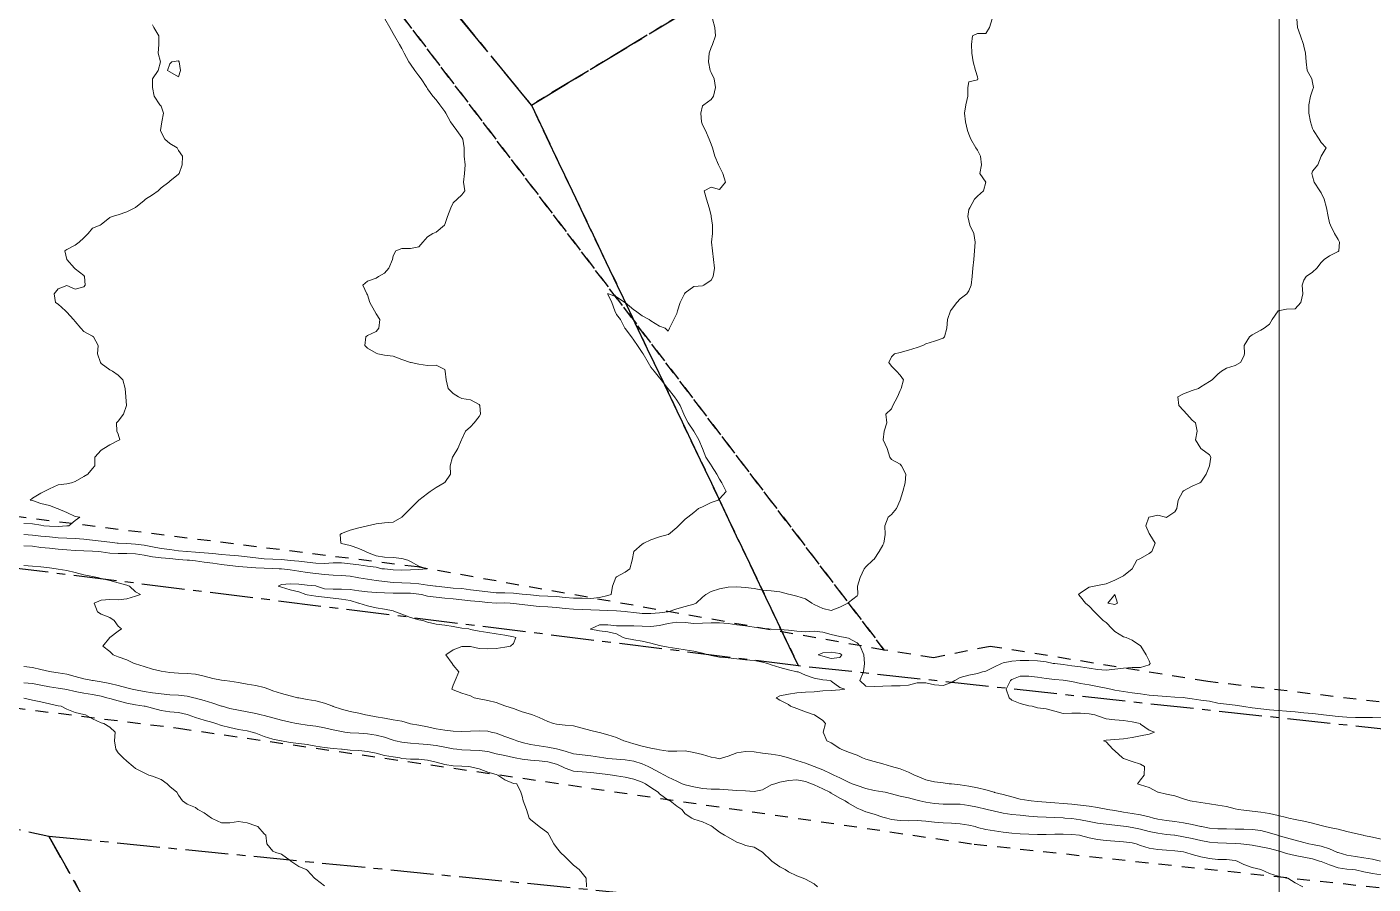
# Model space of a CAD drawing. Header units: centimetres. Extents: x 0 to 642158, y -847 to 649707.
# Drawn here: x 616593.9 to 616672.3, y 619833.9 to 619883.8 of the extents above; entities that cross this region are included whole.
import ezdxf

# ---------------------------------------------------------------- set-up
doc = ezdxf.new("R2010")
doc.units = ezdxf.units.CM
doc.header["$MEASUREMENT"] = 0
doc.linetypes.add('CENTERX2', pattern=[4, 2.5, -0.5, 0.5, -0.5])
doc.linetypes.add('JIS_02_0.7', pattern=[1.35, 0.75, -0.6])
for name, color, linetype, lineweight in [('MEV_grille', 254, 'Continuous', 9), ('WAL_parcellaire agricole', 7, 'JIS_02_0.7', 25), ('WAL_topographie 0.5', 253, 'Continuous', 20)]:
    doc.layers.add(name, color=color, linetype=linetype, lineweight=lineweight)
doc.layers.add('SPW_parcellaire cadastral', color=7, linetype='CENTERX2', lineweight=25, true_color=0xff0542)

# ---------------------------------------------------------------- blocks, each defined once
blk = doc.blocks.new('*U112')
at = {"layer": 'MEV_grille', "transparency": 33554687}
blk.add_lwpolyline([(0, 1825.476), (0, -1825.476)], dxfattribs=at)
blk = doc.blocks.new('*U113')
at = {"layer": 'MEV_grille', "color": 0, "linetype": 'ByBlock', "lineweight": -2, "transparency": 16777216}
blk.add_blockref('*U112', (1300, 0), dxfattribs=at)

msp = doc.modelspace()

# ---------------------------------------------------------------- linework, layer by layer
at = {"layer": 'SPW_parcellaire cadastral'}
for points in [[(616355.609, 620035.233), (616378.108, 620007.221), (616400.237, 619979.265), (616422.785, 619950.78), (616439.841, 619964.523), (616461.863, 619982.253), (616492.788, 620006.697), (616550.104, 619925.624), (616572.77, 619940.88), (616623.295, 619879.226), (616638.833, 619846.604), (616561.893, 619856.194), (616477.994, 619855.633), (616412.752, 619840.793), (616397.069, 619835.25), (616327.133, 619940.117), (616280.663, 620008.691), (616334.421, 620061.615), (616355.609, 620035.233)], [(616592.602, 619953.958), (616677.902, 620010.166), (616699.581, 619971.047), (616722.531, 619984.249), (616748.583, 619955.437), (616723.426, 619939.929), (616701.911, 619926.767), (616623.295, 619879.226), (616572.77, 619940.88), (616592.602, 619953.958)], [(616623.295, 619879.226), (616701.911, 619926.767), (616759.852, 619843.513), (616742.762, 619840.084), (616722.215, 619839.821), (616689.668, 619841.104), (616638.833, 619846.604), (616623.295, 619879.226)], [(616584.909, 619774.437), (616550.197, 619842.962), (616566.683, 619842.881), (616595.202, 619836.703)], [(616595.202, 619836.703), (616628.804, 619833.387), (616655.585, 619783.178)], [(616627.321, 619779.683), (616595.202, 619836.703)], [(616595.202, 619836.703), (616627.321, 619779.683)]]:
    msp.add_lwpolyline(points, dxfattribs=at)
at = {"layer": 'WAL_parcellaire agricole'}
for points in [[(616269.984, 619995.149), (616319.644, 620046.821), (616335.142, 620062.822), (616389.483, 619995.496), (616420.153, 619957.833), (616433.819, 619968.168), (616448.984, 619981.003), (616486.646, 620012.341), (616545.989, 619931.348), (616567.653, 619947.684), (616643.831, 619847.527), (616616.664, 619852.357), (616586.164, 619856.187), (616565.997, 619858.351), (616509.664, 619858.011), (616471.498, 619855.007), (616437.999, 619847.837), (616396.501, 619834.499), (616337.992, 619916.324), (616292.486, 619970.818), (616269.984, 619995.149)], [(616872.99, 619891.386), (616829.993, 619869.882), (616799.495, 619856.378), (616776.996, 619848.876), (616760.83, 619845.041), (616743.164, 619842.039), (616720.831, 619840.703), (616687.385, 619842.743), (616662.664, 619845.696), (616649.998, 619847.736), (616646.705, 619847.078), (616643.831, 619847.527), (616567.653, 619947.684), (616545.483, 619980.848), (616593.478, 620018.353), (616651.472, 620062.359)], [(616438.339, 619756.31), (616394.224, 619827.609), (616423.813, 619836.835), (616460.312, 619845.464), (616485.374, 619849.279), (616505.998, 619850.844), (616543.456, 619848.709), (616555.699, 619847.787), (616572.998, 619846.665), (616602.749, 619842.981), (616649.061, 619836.236), (616685.749, 619832.303), (616717.499, 619830.557), (616737.263, 619831.985), (616759.323, 619835.914), (616776.762, 619839.843), (616788.889, 619842.963), (616806.098, 619848.971), (616834.393, 619862.141), (616901.115, 619894.202)]]:
    msp.add_lwpolyline(points, dxfattribs=at)
at = {"layer": 'WAL_topographie 0.5'}
for points in [[(616633.833, 619884.25), (616633.975, 619883.75), (616634, 619883.25), (616633.833, 619882.75), (616633.75, 619882.583), (616633.646, 619882.25), (616633.603, 619881.75), (616633.7, 619881.25), (616633.75, 619881.135), (616633.922, 619880.75), (616634, 619880.25), (616633.893, 619879.75), (616633.75, 619879.55), (616633.321, 619879.25), (616633.25, 619879.188), (616633.16, 619878.75), (616633.193, 619878.25), (616633.25, 619878.083), (616633.429, 619877.75), (616633.644, 619877.25), (616633.75, 619876.959), (616633.826, 619876.75), (616633.968, 619876.25), (616634.181, 619875.75), (616634.25, 619875.639), (616634.439, 619875.25), (616634.6, 619874.75), (616634.25, 619874.313), (616633.75, 619874.45), (616633.35, 619874.25), (616633.481, 619873.75), (616633.637, 619873.25), (616633.75, 619872.813), (616633.764, 619872.75), (616633.836, 619872.25), (616633.833, 619871.75), (616633.781, 619871.25), (616633.841, 619870.75), (616633.888, 619870.25), (616633.944, 619869.75), (616633.88, 619869.25), (616633.75, 619869.044), (616633.333, 619868.75), (616633.25, 619868.706), (616632.75, 619868.671), (616632.25, 619868.312), (616632.212, 619868.25), (616631.945, 619867.75), (616631.798, 619867.25), (616631.75, 619867.107), (616631.583, 619866.75), (616631.327, 619866.25), (616631.25, 619866.083), (616631.083, 619866.25), (616630.75, 619866.368), (616630.25, 619866.673), (616630.139, 619866.75), (616629.75, 619866.969), (616629.359, 619867.25), (616629.25, 619867.318), (616628.75, 619867.736), (616628.731, 619867.75), (616628.25, 619868.071), (616627.783, 619868.25), (616627.75, 619868.273), (616627.743, 619868.25), (616627.75, 619868.225), (616627.966, 619867.75), (616628.145, 619867.25), (616628.25, 619867.047), (616628.483, 619866.75), (616628.734, 619866.25), (616628.75, 619866.223), (616629.115, 619865.75), (616629.25, 619865.544), (616629.473, 619865.25), (616629.75, 619864.839), (616629.808, 619864.75), (616630.089, 619864.25), (616630.25, 619863.991), (616630.438, 619863.75), (616630.75, 619863.352), (616630.849, 619863.25), (616631.233, 619862.75), (616631.25, 619862.727), (616631.615, 619862.25), (616631.75, 619862.056), (616631.946, 619861.75), (616632.166, 619861.25), (616632.25, 619861.074), (616632.41, 619860.75), (616632.75, 619860.25), (616632.75, 619860.25), (616633.04, 619859.75), (616633.25, 619859.25), (616633.25, 619859.25), (616633.447, 619858.75), (616633.75, 619858.277), (616633.769, 619858.25), (616634.081, 619857.75), (616634.25, 619857.471), (616634.377, 619857.25), (616634.632, 619856.75), (616634.25, 619856.317), (616634.163, 619856.25), (616633.75, 619856.11), (616633.25, 619855.863), (616633.026, 619855.75), (616632.75, 619855.527), (616632.408, 619855.25), (616632.25, 619855.13), (616631.846, 619854.75), (616631.75, 619854.648), (616631.264, 619854.25), (616631.25, 619854.242), (616630.75, 619854.111), (616630.25, 619853.941), (616629.846, 619853.75), (616629.75, 619853.686), (616629.25, 619853.25), (616629.25, 619853.25), (616629.161, 619852.75), (616629.018, 619852.25), (616628.75, 619852.062), (616628.25, 619851.779), (616628.217, 619851.75), (616628.019, 619851.25), (616627.932, 619850.75), (616627.75, 619850.702), (616627.25, 619850.58), (616626.75, 619850.53), (616626.25, 619850.535), (616625.75, 619850.545), (616625.25, 619850.586), (616624.75, 619850.639), (616624.25, 619850.658), (616623.75, 619850.687), (616623.25, 619850.734), (616623.017, 619850.75), (616622.75, 619850.782), (616622.25, 619850.84), (616621.75, 619850.844), (616621.25, 619850.844), (616620.75, 619850.911), (616620.25, 619850.97), (616619.75, 619851.037), (616619.25, 619851.1), (616618.75, 619851.128), (616618.25, 619851.184), (616617.75, 619851.247), (616617.718, 619851.25), (616617.25, 619851.297), (616616.75, 619851.37), (616616.25, 619851.414), (616615.75, 619851.43), (616615.25, 619851.464), (616614.75, 619851.519), (616614.25, 619851.576), (616613.75, 619851.64), (616613.25, 619851.734), (616613.159, 619851.75), (616612.75, 619851.818), (616612.25, 619851.857), (616611.75, 619851.881), (616611.25, 619851.915), (616610.75, 619851.971), (616610.25, 619852.042), (616609.75, 619852.113), (616609.25, 619852.182), (616608.75, 619852.243), (616608.618, 619852.25), (616608.25, 619852.266), (616607.75, 619852.287), (616607.25, 619852.316), (616606.75, 619852.342), (616606.25, 619852.386), (616605.75, 619852.445), (616605.25, 619852.508), (616604.75, 619852.575), (616604.25, 619852.644), (616603.75, 619852.707), (616603.386, 619852.75), (616603.25, 619852.761), (616602.75, 619852.802), (616602.25, 619852.841), (616601.75, 619852.884), (616601.25, 619852.946), (616600.75, 619853.035), (616600.25, 619853.113), (616599.75, 619853.139), (616599.25, 619853.137), (616598.75, 619853.162), (616598.25, 619853.235), (616598.125, 619853.25), (616597.75, 619853.272), (616597.25, 619853.29), (616596.75, 619853.321), (616596.25, 619853.347), (616595.75, 619853.388), (616595.25, 619853.445), (616594.75, 619853.499), (616594.25, 619853.56), (616593.75, 619853.595)], [(616614.756, 619884.25), (616615.048, 619883.75), (616615.25, 619883.386), (616615.335, 619883.25), (616615.627, 619882.75), (616615.75, 619882.53), (616615.888, 619882.25), (616616.156, 619881.75), (616616.25, 619881.614), (616616.518, 619881.25), (616616.75, 619880.928), (616616.871, 619880.75), (616617.199, 619880.25), (616617.25, 619880.169), (616617.552, 619879.75), (616617.75, 619879.54), (616617.956, 619879.25), (616618.25, 619878.856), (616618.308, 619878.75), (616618.593, 619878.25), (616618.75, 619878.043), (616618.962, 619877.75), (616619.25, 619877.35), (616619.3, 619877.25), (616619.378, 619876.75), (616619.385, 619876.25), (616619.447, 619875.75), (616619.393, 619875.25), (616619.344, 619874.75), (616619.429, 619874.25), (616619.25, 619874.012), (616618.975, 619873.75), (616618.75, 619873.536), (616618.607, 619873.25), (616618.403, 619872.75), (616618.25, 619872.281), (616618.234, 619872.25), (616617.75, 619871.833), (616617.55, 619871.75), (616617.25, 619871.562), (616616.982, 619871.25), (616616.75, 619870.99), (616616.25, 619870.878), (616615.75, 619870.885), (616615.4, 619870.75), (616615.25, 619870.45), (616615.212, 619870.25), (616615, 619869.75), (616614.75, 619869.443), (616614.396, 619869.25), (616614.25, 619869.162), (616613.75, 619868.981), (616613.477, 619868.75), (616613.721, 619868.25), (616613.75, 619868.197), (616613.894, 619867.75), (616614.159, 619867.25), (616614.25, 619867.083), (616614.472, 619866.75), (616614.411, 619866.25), (616614.25, 619866.054), (616613.75, 619865.816), (616613.65, 619865.75), (616613.596, 619865.25), (616613.75, 619865.083), (616614.25, 619864.796), (616614.35, 619864.75), (616614.75, 619864.687), (616615.25, 619864.625), (616615.75, 619864.421), (616616.25, 619864.26), (616616.292, 619864.25), (616616.75, 619864.157), (616617.25, 619864.077), (616617.75, 619864.103), (616618.25, 619863.841), (616618.276, 619863.75), (616618.326, 619863.25), (616618.458, 619862.75), (616618.75, 619862.441), (616619.059, 619862.25), (616619.25, 619862.157), (616619.75, 619862.079), (616620.25, 619861.819), (616620.294, 619861.75), (616620.328, 619861.25), (616620.25, 619861.115), (616619.971, 619860.75), (616619.75, 619860.516), (616619.457, 619860.25), (616619.25, 619859.788), (616619.233, 619859.75), (616619.019, 619859.25), (616618.75, 619858.813), (616618.702, 619858.75), (616618.558, 619858.25), (616618.59, 619857.75), (616618.25, 619857.278), (616618.219, 619857.25), (616617.75, 619856.982), (616617.408, 619856.75), (616617.25, 619856.625), (616616.75, 619856.25), (616616.75, 619856.25), (616616.25, 619855.75), (616616.25, 619855.75), (616615.75, 619855.25), (616615.75, 619855.25), (616615.25, 619854.964), (616614.75, 619854.917), (616614.25, 619854.863), (616613.75, 619854.75), (616613.75, 619854.75), (616613.25, 619854.643), (616612.75, 619854.491), (616612.25, 619854.301), (616612.157, 619854.25), (616612.207, 619853.75), (616612.25, 619853.732), (616612.75, 619853.604), (616613.25, 619853.432), (616613.635, 619853.25), (616613.75, 619853.2), (616614.25, 619853.01), (616614.75, 619852.919), (616615.25, 619852.911), (616615.75, 619852.848), (616616.107, 619852.75), (616616.25, 619852.668), (616616.75, 619852.411), (616617.2, 619852.25), (616616.75, 619852.22), (616616.25, 619852.19), (616615.75, 619852.17), (616615.25, 619852.198), (616614.75, 619852.242), (616614.583, 619852.25), (616614.25, 619852.346), (616613.75, 619852.4), (616613.25, 619852.476), (616612.75, 619852.531), (616612.25, 619852.59), (616611.75, 619852.601), (616611.25, 619852.556), (616610.75, 619852.573), (616610.25, 619852.646), (616609.75, 619852.705), (616609.25, 619852.739), (616609.09, 619852.75), (616608.75, 619852.794), (616608.25, 619852.81), (616607.75, 619852.825), (616607.25, 619852.885), (616606.75, 619852.949), (616606.25, 619853), (616605.75, 619853.041), (616605.25, 619853.091), (616604.75, 619853.146), (616604.25, 619853.183), (616603.75, 619853.212), (616603.25, 619853.249), (616603.236, 619853.25), (616602.75, 619853.304), (616602.25, 619853.366), (616601.75, 619853.44), (616601.25, 619853.526), (616600.75, 619853.617), (616600.25, 619853.688), (616599.75, 619853.719), (616599.25, 619853.743), (616599.182, 619853.75), (616598.75, 619853.8), (616598.25, 619853.858), (616597.75, 619853.909), (616597.25, 619853.967), (616596.75, 619854.02), (616596.25, 619854.038), (616595.75, 619854.059), (616595.25, 619854.108), (616594.75, 619854.156), (616594.25, 619854.203), (616593.75, 619854.246)], [(616650.107, 619884.25), (616649.946, 619883.75), (616649.75, 619883.404), (616649.25, 619883.389), (616648.972, 619883.25), (616648.9, 619882.75), (616648.932, 619882.25), (616649, 619881.75), (616649.143, 619881.25), (616649.25, 619880.875), (616649.275, 619880.75), (616649.25, 619880.704), (616648.75, 619880.583), (616648.694, 619880.25), (616648.7, 619879.75), (616648.575, 619879.25), (616648.5, 619878.75), (616648.568, 619878.25), (616648.667, 619877.75), (616648.75, 619877.536), (616648.871, 619877.25), (616649.169, 619876.75), (616649.25, 619876.603), (616649.438, 619876.25), (616649.485, 619875.75), (616649.4, 619875.25), (616649.75, 619874.75), (616649.75, 619874.75), (616649.75, 619874.75), (616649.607, 619874.25), (616649.25, 619873.938), (616649.083, 619873.75), (616648.812, 619873.25), (616648.75, 619873.15), (616648.696, 619872.75), (616648.75, 619872.5), (616648.819, 619872.25), (616649.036, 619871.75), (616649.121, 619871.25), (616649.088, 619870.75), (616649.043, 619870.25), (616648.991, 619869.75), (616648.942, 619869.25), (616648.89, 619868.75), (616648.75, 619868.432), (616648.645, 619868.25), (616648.25, 619867.962), (616648.06, 619867.75), (616647.75, 619867.341), (616647.679, 619867.25), (616647.515, 619866.75), (616647.466, 619866.25), (616647.341, 619865.75), (616647.25, 619865.673), (616646.75, 619865.5), (616646.25, 619865.343), (616646.083, 619865.25), (616645.75, 619865.131), (616645.25, 619864.971), (616644.75, 619864.836), (616644.427, 619864.75), (616644.25, 619864.583), (616644.088, 619864.25), (616644.25, 619864.05), (616644.55, 619863.75), (616644.75, 619863.51), (616644.953, 619863.25), (616644.806, 619862.75), (616644.75, 619862.632), (616644.595, 619862.25), (616644.336, 619861.75), (616644.25, 619861.558), (616643.917, 619861.25), (616643.977, 619860.75), (616643.817, 619860.25), (616643.773, 619859.75), (616643.991, 619859.25), (616644.161, 619858.75), (616644.25, 619858.618), (616644.75, 619858.333), (616644.841, 619858.25), (616645.09, 619857.75), (616645.048, 619857.25), (616644.908, 619856.75), (616644.75, 619856.25), (616644.75, 619856.25), (616644.547, 619855.75), (616644.25, 619855.417), (616644.054, 619855.25), (616643.856, 619854.75), (616643.882, 619854.25), (616643.81, 619853.75), (616643.75, 619853.625), (616643.542, 619853.25), (616643.25, 619852.813), (616643.167, 619852.75), (616642.75, 619852.375), (616642.654, 619852.25), (616642.422, 619851.75), (616642.267, 619851.25), (616642.286, 619850.75), (616642.25, 619850.673), (616641.75, 619850.283), (616641.719, 619850.25), (616641.25, 619850.026), (616640.75, 619849.821), (616640.25, 619849.949), (616639.75, 619850.184), (616639.624, 619850.25), (616639.25, 619850.508), (616638.75, 619850.664), (616638.347, 619850.75), (616638.25, 619850.779), (616637.75, 619850.915), (616637.25, 619850.97), (616636.75, 619851.016), (616636.25, 619851.101), (616635.75, 619851.161), (616635.25, 619851.194), (616634.75, 619851.184), (616634.25, 619851.092), (616633.75, 619850.922), (616633.437, 619850.75), (616633.25, 619850.601), (616632.883, 619850.25), (616632.75, 619850.191), (616632.25, 619850.061), (616631.75, 619849.919), (616631.25, 619849.756), (616631.224, 619849.75), (616630.75, 619849.688), (616630.25, 619849.649), (616629.75, 619849.653), (616629.25, 619849.707), (616628.893, 619849.75), (616628.75, 619849.771), (616628.25, 619849.799), (616627.75, 619849.829), (616627.25, 619849.839), (616626.75, 619849.858), (616626.25, 619849.892), (616625.75, 619849.902), (616625.25, 619849.935), (616624.75, 619850), (616624.25, 619850.039), (616623.75, 619850.06), (616623.25, 619850.109), (616622.75, 619850.166), (616622.25, 619850.236), (616622.066, 619850.25), (616621.75, 619850.266), (616621.25, 619850.257), (616620.75, 619850.295), (616620.25, 619850.343), (616619.75, 619850.383), (616619.25, 619850.455), (616618.75, 619850.502), (616618.25, 619850.544), (616617.75, 619850.604), (616617.25, 619850.666), (616616.9, 619850.75), (616616.75, 619850.77), (616616.25, 619850.825), (616615.75, 619850.842), (616615.25, 619850.841), (616614.75, 619850.847), (616614.25, 619850.878), (616613.75, 619850.915), (616613.25, 619850.975), (616612.75, 619851.043), (616612.25, 619851.072), (616611.75, 619851.062), (616611.25, 619851.083), (616610.794, 619851.25), (616610.75, 619851.253), (616610.25, 619851.298), (616609.75, 619851.356), (616609.25, 619851.385), (616608.75, 619851.329), (616608.565, 619851.25), (616608.75, 619851.179), (616609.25, 619851.037), (616609.75, 619850.921), (616610.172, 619850.75), (616610.25, 619850.737), (616610.75, 619850.665), (616611.25, 619850.61), (616611.75, 619850.548), (616612.25, 619850.49), (616612.75, 619850.402), (616613.222, 619850.25), (616613.25, 619850.243), (616613.75, 619850.102), (616614.25, 619849.98), (616614.75, 619849.899), (616615.25, 619849.801), (616615.375, 619849.75), (616615.75, 619849.605), (616616.25, 619849.412), (616616.75, 619849.292), (616616.97, 619849.25), (616617.25, 619849.152), (616617.75, 619849.023), (616618.25, 619848.964), (616618.75, 619848.888), (616619.25, 619848.798), (616619.657, 619848.75), (616619.75, 619848.718), (616620.25, 619848.631), (616620.75, 619848.543), (616621.25, 619848.464), (616621.75, 619848.387), (616622.25, 619848.284), (616622.383, 619848.25), (616622.25, 619847.902), (616622.083, 619847.75), (616621.75, 619847.689), (616621.25, 619847.614), (616620.75, 619847.587), (616620.25, 619847.622), (616619.75, 619847.728), (616619.25, 619847.733), (616618.75, 619847.545), (616618.316, 619847.25), (616618.681, 619846.75), (616618.75, 619846.644), (616619.075, 619846.25), (616618.861, 619845.75), (616618.75, 619845.477), (616618.672, 619845.25), (616618.75, 619845.213), (616619.25, 619845.019), (616619.75, 619844.862), (616619.96, 619844.75), (616620.25, 619844.691), (616620.75, 619844.586), (616621.25, 619844.464), (616621.75, 619844.282), (616621.815, 619844.25), (616622.25, 619844.115), (616622.75, 619843.939), (616623.25, 619843.795), (616623.36, 619843.75), (616623.75, 619843.595), (616624.25, 619843.365), (616624.583, 619843.25), (616624.75, 619843.203), (616625.25, 619843.156), (616625.75, 619843.119), (616626.25, 619842.972), (616626.75, 619842.845), (616627.156, 619842.75), (616627.25, 619842.733), (616627.75, 619842.593), (616628.25, 619842.444), (616628.665, 619842.25), (616628.75, 619842.225), (616629.25, 619842.066), (616629.75, 619841.93), (616630.25, 619841.821), (616630.579, 619841.75), (616630.75, 619841.72), (616631.25, 619841.632), (616631.75, 619841.643), (616632.25, 619841.668), (616632.75, 619841.572), (616633.25, 619841.453), (616633.75, 619841.296), (616634, 619841.25), (616634.25, 619841.204), (616634.409, 619841.25), (616634.75, 619841.351), (616635.25, 619841.541), (616635.75, 619841.624), (616636.25, 619841.602), (616636.75, 619841.532), (616637.25, 619841.466), (616637.75, 619841.382), (616638.25, 619841.253), (616638.259, 619841.25), (616638.75, 619841.106), (616639.25, 619840.95), (616639.75, 619840.75), (616639.75, 619840.75), (616640.25, 619840.547), (616640.75, 619840.32), (616640.893, 619840.25), (616641.25, 619840.081), (616641.75, 619839.832), (616641.96, 619839.75), (616642.25, 619839.64), (616642.75, 619839.475), (616643.25, 619839.351), (616643.75, 619839.276), (616643.875, 619839.25), (616644.25, 619839.165), (616644.75, 619839.032), (616645.25, 619838.918), (616645.75, 619838.786), (616645.892, 619838.75), (616646.25, 619838.672), (616646.75, 619838.6), (616647.25, 619838.559), (616647.75, 619838.553), (616648.25, 619838.551), (616648.75, 619838.486), (616649.25, 619838.377), (616649.75, 619838.265), (616649.814, 619838.25), (616650.25, 619838.143), (616650.75, 619838.035), (616651.25, 619837.964), (616651.75, 619837.91), (616652.25, 619837.854), (616652.75, 619837.82), (616653.25, 619837.811), (616653.75, 619837.789), (616654.25, 619837.756), (616654.344, 619837.75), (616654.75, 619837.723), (616655.25, 619837.646), (616655.75, 619837.547), (616656.25, 619837.459), (616656.75, 619837.391), (616657.25, 619837.338), (616657.75, 619837.278), (616657.938, 619837.25), (616658.25, 619837.202), (616658.75, 619837.102), (616659.25, 619836.975), (616659.75, 619836.865), (616660.25, 619836.797), (616660.73, 619836.75), (616660.75, 619836.748), (616661.25, 619836.667), (616661.75, 619836.554), (616662.25, 619836.441), (616662.75, 619836.352), (616663.25, 619836.303), (616663.75, 619836.292), (616664.25, 619836.278), (616664.583, 619836.25), (616664.75, 619836.235), (616665.25, 619836.165), (616665.75, 619836.084), (616666.25, 619835.979), (616666.75, 619835.84), (616667.059, 619835.75), (616667.25, 619835.691), (616667.75, 619835.572), (616668.25, 619835.475), (616668.75, 619835.371), (616669.154, 619835.25), (616669.25, 619835.218), (616669.75, 619835.023), (616670.25, 619834.859), (616670.75, 619834.785), (616671.102, 619834.75), (616671.25, 619834.733), (616671.75, 619834.629), (616672.25, 619834.527), (616672.75, 619834.448)], [(616667.837, 619884.25), (616667.883, 619883.75), (616668.052, 619883.25), (616668.224, 619882.75), (616668.25, 619882.659), (616668.352, 619882.25), (616668.378, 619881.75), (616668.439, 619881.25), (616668.715, 619880.75), (616668.75, 619880.55), (616668.813, 619880.25), (616668.75, 619880.1), (616668.633, 619879.75), (616668.536, 619879.25), (616668.547, 619878.75), (616668.641, 619878.25), (616668.75, 619877.861), (616668.803, 619877.75), (616669.139, 619877.25), (616669.25, 619877.05), (616669.55, 619876.75), (616669.25, 619876.25), (616669.25, 619876.25), (616669.058, 619875.75), (616668.75, 619875.386), (616668.712, 619875.25), (616668.75, 619875.1), (616668.859, 619874.75), (616669.183, 619874.25), (616669.25, 619874.125), (616669.438, 619873.75), (616669.57, 619873.25), (616669.661, 619872.75), (616669.75, 619872.386), (616669.798, 619872.25), (616670.033, 619871.75), (616670.25, 619871.417), (616670.322, 619871.25), (616670.294, 619870.75), (616670.25, 619870.702), (616669.75, 619870.455), (616669.429, 619870.25), (616669.25, 619870.071), (616669, 619869.75), (616668.75, 619869.513), (616668.393, 619869.25), (616668.25, 619869.05), (616668.156, 619868.75), (616668.191, 619868.25), (616668.071, 619867.75), (616667.75, 619867.375), (616667.25, 619867.35), (616666.75, 619867.25), (616666.75, 619867.25), (616666.4, 619866.75), (616666.25, 619866.485), (616665.942, 619866.25), (616665.75, 619866.136), (616665.25, 619865.859), (616665.083, 619865.75), (616664.783, 619865.25), (616664.806, 619864.75), (616664.75, 619864.625), (616664.562, 619864.25), (616664.25, 619864.071), (616663.75, 619863.917), (616663.45, 619863.75), (616663.25, 619863.583), (616662.917, 619863.25), (616662.75, 619863.15), (616662.25, 619862.838), (616662.115, 619862.75), (616661.75, 619862.622), (616661.25, 619862.437), (616660.912, 619862.25), (616660.97, 619861.75), (616661.25, 619861.452), (616661.448, 619861.25), (616661.75, 619860.896), (616661.938, 619860.75), (616662.043, 619860.25), (616661.954, 619859.75), (616662.25, 619859.25), (616662.25, 619859.25), (616662.75, 619858.883), (616662.845, 619858.75), (616662.75, 619858.25), (616662.75, 619858.25), (616662.571, 619857.75), (616662.25, 619857.3), (616662.197, 619857.25), (616661.75, 619857.057), (616661.25, 619856.782), (616661.217, 619856.75), (616660.944, 619856.25), (616660.853, 619855.75), (616660.75, 619855.559), (616660.286, 619855.25), (616660.25, 619855.236), (616660.205, 619855.25), (616659.75, 619855.378), (616659.25, 619855.264), (616659.236, 619855.25), (616659.061, 619854.75), (616659.25, 619854.303), (616659.282, 619854.25), (616659.602, 619853.75), (616659.408, 619853.25), (616659.25, 619853.15), (616658.75, 619852.85), (616658.536, 619852.75), (616658.25, 619852.25), (616658.25, 619852.25), (616657.75, 619851.844), (616657.562, 619851.75), (616657.25, 619851.583), (616656.75, 619851.375), (616656.25, 619851.287), (616656.05, 619851.25), (616655.75, 619851.178), (616655.25, 619850.861), (616655.139, 619850.75), (616655.25, 619850.625), (616655.55, 619850.25), (616655.75, 619850.076), (616656.076, 619849.75), (616656.25, 619849.568), (616656.568, 619849.25), (616656.75, 619849.129), (616657.097, 619848.75), (616657.25, 619848.613), (616657.75, 619848.294), (616657.904, 619848.25), (616658.25, 619848.095), (616658.75, 619847.772), (616658.767, 619847.75), (616659.077, 619847.25), (616659.25, 619846.893), (616659.312, 619846.75), (616659.25, 619846.663), (616658.75, 619846.517), (616658.25, 619846.505), (616657.75, 619846.461), (616657.25, 619846.408), (616656.75, 619846.356), (616656.25, 619846.391), (616655.75, 619846.471), (616655.25, 619846.54), (616654.75, 619846.612), (616654.25, 619846.678), (616653.75, 619846.737), (616653.656, 619846.75), (616653.25, 619846.841), (616652.75, 619846.905), (616652.25, 619846.916), (616651.75, 619846.914), (616651.25, 619846.884), (616650.75, 619846.782), (616650.663, 619846.75), (616650.25, 619846.553), (616649.75, 619846.304), (616649.546, 619846.25), (616649.25, 619846.154), (616648.75, 619846.062), (616648.25, 619845.924), (616647.933, 619845.75), (616647.75, 619845.635), (616647.25, 619845.458), (616646.75, 619845.504), (616646.25, 619845.613), (616645.75, 619845.617), (616645.25, 619845.484), (616644.75, 619845.436), (616644.25, 619845.449), (616643.75, 619845.417), (616643.25, 619845.402), (616642.75, 619845.426), (616642.407, 619845.75), (616642.615, 619846.25), (616642.676, 619846.75), (616642.638, 619847.25), (616642.437, 619847.75), (616642.25, 619847.941), (616641.75, 619848.215), (616641.565, 619848.25), (616641.25, 619848.312), (616640.75, 619848.424), (616640.25, 619848.57), (616639.75, 619848.614), (616639.25, 619848.589), (616638.75, 619848.617), (616638.25, 619848.676), (616637.75, 619848.723), (616637.25, 619848.743), (616637.114, 619848.75), (616636.75, 619848.774), (616636.25, 619848.849), (616635.75, 619848.926), (616635.25, 619849), (616634.75, 619849.069), (616634.25, 619849.104), (616633.75, 619849.112), (616633.25, 619849.083), (616632.75, 619849.068), (616632.25, 619849.126), (616631.75, 619849.15), (616631.25, 619849.068), (616630.75, 619848.949), (616630.25, 619848.889), (616629.75, 619848.912), (616629.25, 619848.942), (616628.75, 619848.936), (616628.25, 619848.932), (616627.75, 619848.985), (616627.25, 619848.998), (616626.75, 619848.764), (616626.738, 619848.75), (616626.75, 619848.747), (616627.25, 619848.645), (616627.75, 619848.578), (616628.25, 619848.463), (616628.629, 619848.25), (616628.75, 619848.215), (616629.25, 619848.119), (616629.75, 619848.04), (616630.25, 619847.929), (616630.75, 619847.797), (616630.949, 619847.75), (616631.25, 619847.698), (616631.75, 619847.615), (616632.25, 619847.534), (616632.75, 619847.454), (616633.25, 619847.341), (616633.595, 619847.25), (616633.75, 619847.2), (616634.25, 619847.108), (616634.75, 619847.065), (616635.25, 619847.021), (616635.75, 619846.964), (616636.25, 619846.911), (616636.75, 619846.829), (616637.04, 619846.75), (616637.25, 619846.666), (616637.75, 619846.505), (616638.25, 619846.383), (616638.75, 619846.266), (616638.828, 619846.25), (616639.25, 619846.055), (616639.75, 619845.894), (616640.25, 619845.793), (616640.729, 619845.75), (616640.75, 619845.719), (616641.25, 619845.35), (616641.531, 619845.25), (616641.25, 619845.207), (616640.75, 619845.177), (616640.25, 619845.158), (616639.75, 619845.091), (616639.25, 619845.071), (616638.75, 619845.04), (616638.25, 619844.95), (616637.75, 619844.87), (616637.533, 619844.75), (616637.75, 619844.609), (616638.25, 619844.35), (616638.375, 619844.25), (616638.75, 619844.116), (616639.25, 619843.931), (616639.75, 619843.758), (616639.766, 619843.75), (616640.25, 619843.417), (616640.417, 619843.25), (616640.274, 619842.75), (616640.485, 619842.25), (616640.75, 619842.133), (616641.25, 619841.804), (616641.324, 619841.75), (616641.75, 619841.589), (616642.25, 619841.405), (616642.572, 619841.25), (616642.75, 619841.179), (616643.25, 619841.037), (616643.75, 619840.912), (616644.25, 619840.75), (616644.25, 619840.75), (616644.75, 619840.605), (616645.25, 619840.42), (616645.586, 619840.25), (616645.75, 619840.187), (616646.25, 619839.98), (616646.75, 619839.862), (616647.25, 619839.805), (616647.61, 619839.75), (616647.75, 619839.737), (616648.25, 619839.68), (616648.75, 619839.604), (616649.25, 619839.501), (616649.75, 619839.383), (616650.221, 619839.25), (616650.25, 619839.244), (616650.75, 619839.121), (616651.25, 619838.982), (616651.75, 619838.857), (616652.25, 619838.766), (616652.375, 619838.75), (616652.75, 619838.716), (616653.25, 619838.681), (616653.75, 619838.643), (616654.25, 619838.599), (616654.75, 619838.561), (616655.25, 619838.503), (616655.75, 619838.439), (616656.25, 619838.365), (616656.75, 619838.266), (616656.83, 619838.25), (616657.25, 619838.185), (616657.75, 619838.099), (616658.25, 619838.024), (616658.75, 619837.941), (616659.25, 619837.817), (616659.498, 619837.75), (616659.75, 619837.695), (616660.25, 619837.607), (616660.75, 619837.54), (616661.25, 619837.465), (616661.75, 619837.372), (616662.25, 619837.261), (616662.299, 619837.25), (616662.75, 619837.171), (616663.25, 619837.126), (616663.75, 619837.116), (616664.25, 619837.101), (616664.75, 619837.096), (616665.25, 619837.092), (616665.75, 619837.025), (616666.25, 619836.893), (616666.726, 619836.75), (616666.75, 619836.743), (616667.25, 619836.606), (616667.75, 619836.46), (616668.25, 619836.321), (616668.543, 619836.25), (616668.75, 619836.208), (616669.25, 619836.108), (616669.75, 619835.953), (616670.218, 619835.75), (616670.25, 619835.737), (616670.75, 619835.592), (616671.25, 619835.508), (616671.75, 619835.441), (616672.25, 619835.366), (616672.703, 619835.25)], [(616601.25, 619883.9), (616601.327, 619883.75), (616601.619, 619883.25), (616601.607, 619882.75), (616601.579, 619882.25), (616601.717, 619881.75), (616601.568, 619881.25), (616601.25, 619880.75), (616601.25, 619880.25), (616601.336, 619879.75), (616601.675, 619879.25), (616601.75, 619879.162), (616601.877, 619878.75), (616601.788, 619878.25), (616601.75, 619878), (616601.706, 619877.75), (616601.75, 619877.65), (616601.955, 619877.25), (616602.25, 619876.994), (616602.673, 619876.75), (616602.75, 619876.583), (616602.985, 619876.25), (616602.969, 619875.75), (616602.79, 619875.25), (616602.75, 619875.216), (616602.25, 619874.799), (616602.183, 619874.75), (616601.75, 619874.417), (616601.579, 619874.25), (616601.25, 619874.005), (616600.831, 619873.75), (616600.75, 619873.686), (616600.25, 619873.274), (616600.219, 619873.25), (616599.75, 619873.023), (616599.25, 619872.836), (616598.893, 619872.75), (616598.75, 619872.683), (616598.25, 619872.279), (616598.188, 619872.25), (616597.75, 619872.066), (616597.489, 619871.75), (616597.25, 619871.5), (616596.975, 619871.25), (616596.75, 619871.089), (616596.25, 619870.836), (616596.146, 619870.75), (616596.25, 619870.25), (616596.25, 619870.25), (616596.7, 619869.75), (616596.75, 619869.694), (616597.25, 619869.306), (616597.291, 619869.25), (616597.314, 619868.75), (616597.25, 619868.659), (616596.75, 619868.517), (616596.25, 619868.729), (616595.75, 619868.542), (616595.517, 619868.25), (616595.602, 619867.75), (616595.75, 619867.655), (616596.186, 619867.25), (616596.25, 619867.189), (616596.65, 619866.75), (616596.75, 619866.635), (616597.069, 619866.25), (616597.25, 619866.065), (616597.75, 619865.789), (616597.813, 619865.75), (616598.076, 619865.25), (616598.042, 619864.75), (616598.21, 619864.25), (616598.25, 619864.203), (616598.75, 619863.833), (616598.923, 619863.75), (616599.25, 619863.526), (616599.506, 619863.25), (616599.65, 619862.75), (616599.697, 619862.25), (616599.732, 619861.75), (616599.545, 619861.25), (616599.25, 619860.844), (616599.143, 619860.75), (616599.166, 619860.25), (616599.25, 619860.083), (616599.333, 619859.75), (616599.25, 619859.708), (616598.75, 619859.456), (616598.4, 619859.25), (616598.25, 619859.162), (616597.882, 619858.75), (616597.881, 619858.25), (616597.75, 619858.084), (616597.472, 619857.75), (616597.25, 619857.612), (616596.75, 619857.321), (616596.528, 619857.25), (616596.25, 619857.198), (616595.75, 619857.13), (616595.25, 619856.896), (616594.932, 619856.75), (616594.75, 619856.65), (616594.25, 619856.357), (616594.119, 619856.25), (616594.25, 619856.217), (616594.75, 619856.042), (616595.25, 619855.927), (616595.702, 619855.75), (616595.75, 619855.74), (616596.25, 619855.527), (616596.75, 619855.297), (616597.013, 619855.25), (616596.75, 619855.065), (616596.364, 619854.75), (616596.25, 619854.745), (616595.75, 619854.717), (616595.25, 619854.728), (616594.909, 619854.75), (616594.75, 619854.783), (616594.25, 619854.86), (616593.75, 619854.885)], [(616602.867, 619881.25), (616602.75, 619880.883), (616602.25, 619881.171), (616602.113, 619881.25), (616602.25, 619881.625), (616602.375, 619881.75), (616602.75, 619881.808), (616602.79, 619881.75), (616602.867, 619881.25)], [(616593.75, 619852.453), (616594.25, 619852.396), (616594.75, 619852.359), (616595.25, 619852.303), (616595.639, 619852.25), (616595.75, 619852.233), (616596.25, 619852.155), (616596.75, 619852.031), (616597.25, 619851.903), (616597.75, 619851.803), (616598.05, 619851.75), (616598.25, 619851.692), (616598.75, 619851.569), (616599.25, 619851.434), (616599.75, 619851.29), (616599.905, 619851.25), (616600.25, 619850.911), (616600.538, 619850.75), (616600.25, 619850.651), (616599.75, 619850.5), (616599.25, 619850.447), (616598.75, 619850.464), (616598.25, 619850.42), (616597.838, 619850.25), (616598.033, 619849.75), (616598.25, 619849.618), (616598.75, 619849.419), (616599.017, 619849.25), (616599.25, 619848.922), (616599.44, 619848.75), (616599.25, 619848.628), (616598.75, 619848.25), (616598.75, 619848.25), (616598.357, 619847.75), (616598.75, 619847.439), (616598.954, 619847.25), (616599.25, 619847.134), (616599.75, 619846.951), (616600.167, 619846.75), (616600.25, 619846.723), (616600.75, 619846.568), (616601.25, 619846.413), (616601.75, 619846.29), (616602, 619846.25), (616602.25, 619846.222), (616602.75, 619846.178), (616603.25, 619846.16), (616603.75, 619846.122), (616604.25, 619846.001), (616604.75, 619845.868), (616605.25, 619845.78), (616605.454, 619845.75), (616605.75, 619845.712), (616606.25, 619845.628), (616606.75, 619845.546), (616607.25, 619845.469), (616607.75, 619845.343), (616608.013, 619845.25), (616608.25, 619845.161), (616608.75, 619845.002), (616609.25, 619844.865), (616609.679, 619844.75), (616609.75, 619844.735), (616610.25, 619844.657), (616610.75, 619844.571), (616611.25, 619844.431), (616611.742, 619844.25), (616611.75, 619844.248), (616612.25, 619844.088), (616612.75, 619843.957), (616613.25, 619843.847), (616613.63, 619843.75), (616613.75, 619843.729), (616614.25, 619843.645), (616614.75, 619843.552), (616615.25, 619843.472), (616615.75, 619843.387), (616616.203, 619843.25), (616616.25, 619843.24), (616616.75, 619843.145), (616617.25, 619843.054), (616617.75, 619842.947), (616618.25, 619842.864), (616618.75, 619842.814), (616619.25, 619842.79), (616619.75, 619842.81), (616620.25, 619842.829), (616620.75, 619842.798), (616620.944, 619842.75), (616621.25, 619842.68), (616621.75, 619842.501), (616622.25, 619842.324), (616622.448, 619842.25), (616622.75, 619842.152), (616623.25, 619842.028), (616623.75, 619841.948), (616624.25, 619841.87), (616624.75, 619841.775), (616624.837, 619841.75), (616625.25, 619841.633), (616625.75, 619841.49), (616626.25, 619841.423), (616626.75, 619841.362), (616627.25, 619841.286), (616627.514, 619841.25), (616627.75, 619841.222), (616628.25, 619841.185), (616628.75, 619841.146), (616629.25, 619841.057), (616629.75, 619840.906), (616630.094, 619840.75), (616630.25, 619840.672), (616630.75, 619840.404), (616631.042, 619840.25), (616631.25, 619840.136), (616631.75, 619839.887), (616632.07, 619839.75), (616632.25, 619839.679), (616632.75, 619839.558), (616633.25, 619839.462), (616633.75, 619839.423), (616634.25, 619839.437), (616634.75, 619839.399), (616635.25, 619839.346), (616635.75, 619839.328), (616636.25, 619839.295), (616636.75, 619839.397), (616637.25, 619839.677), (616637.458, 619839.75), (616637.75, 619839.829), (616638.25, 619839.939), (616638.75, 619839.975), (616639.25, 619839.881), (616639.602, 619839.75), (616639.75, 619839.691), (616640.25, 619839.456), (616640.669, 619839.25), (616640.75, 619839.204), (616641.25, 619838.915), (616641.547, 619838.75), (616641.75, 619838.613), (616642.25, 619838.328), (616642.449, 619838.25), (616642.75, 619838.117), (616643.25, 619837.968), (616643.75, 619837.809), (616643.973, 619837.75), (616644.25, 619837.667), (616644.75, 619837.599), (616645.25, 619837.586), (616645.75, 619837.602), (616646.25, 619837.567), (616646.75, 619837.504), (616647.25, 619837.473), (616647.75, 619837.458), (616648.25, 619837.421), (616648.75, 619837.336), (616649.12, 619837.25), (616649.25, 619837.21), (616649.75, 619837.084), (616650.25, 619836.999), (616650.75, 619836.932), (616651.25, 619836.865), (616651.75, 619836.828), (616652.25, 619836.813), (616652.75, 619836.795), (616653.25, 619836.798), (616653.75, 619836.816), (616654.25, 619836.813), (616654.75, 619836.795), (616655.197, 619836.75), (616655.25, 619836.741), (616655.75, 619836.594), (616656.25, 619836.499), (616656.75, 619836.445), (616657.25, 619836.408), (616657.75, 619836.376), (616658.25, 619836.308), (616658.495, 619836.25), (616658.75, 619836.154), (616659.25, 619835.997), (616659.75, 619835.918), (616660.25, 619835.888), (616660.75, 619835.85), (616661.25, 619835.778), (616661.389, 619835.75), (616661.75, 619835.627), (616662.25, 619835.503), (616662.75, 619835.403), (616663.25, 619835.345), (616663.75, 619835.331), (616664.25, 619835.274), (616664.362, 619835.25), (616664.75, 619835.048), (616665.25, 619834.87), (616665.75, 619834.75), (616665.75, 619834.75), (616666.25, 619834.518), (616666.75, 619834.371), (616667.25, 619834.257), (616667.327, 619834.25), (616667.75, 619833.975), (616668.2, 619833.75)], [(616657.404, 619850.25), (616657.25, 619850.173), (616656.85, 619850.25), (616657.25, 619850.75), (616657.25, 619850.75), (616657.25, 619850.75), (616657.404, 619850.25)], [(616641.25, 619847.099), (616641.371, 619847.25), (616641.25, 619847.333), (616640.75, 619847.403), (616640.25, 619847.36), (616639.975, 619847.25), (616640.25, 619847.165), (616640.75, 619847.039), (616641.25, 619847.099)], [(616593.75, 619846.568), (616594.25, 619846.503), (616594.75, 619846.389), (616595.25, 619846.274), (616595.365, 619846.25), (616595.75, 619846.195), (616596.25, 619846.117), (616596.75, 619845.988), (616597.25, 619845.847), (616597.75, 619845.757), (616597.789, 619845.75), (616598.25, 619845.684), (616598.75, 619845.574), (616599.25, 619845.453), (616599.75, 619845.328), (616600.062, 619845.25), (616600.25, 619845.21), (616600.75, 619845.117), (616601.25, 619845.04), (616601.75, 619844.972), (616602.25, 619844.925), (616602.75, 619844.908), (616603.25, 619844.847), (616603.638, 619844.75), (616603.75, 619844.722), (616604.25, 619844.58), (616604.75, 619844.43), (616605.25, 619844.266), (616605.304, 619844.25), (616605.75, 619844.133), (616606.25, 619844.028), (616606.75, 619843.93), (616607.25, 619843.828), (616607.571, 619843.75), (616607.75, 619843.711), (616608.25, 619843.585), (616608.75, 619843.449), (616609.25, 619843.321), (616609.625, 619843.25), (616609.75, 619843.228), (616610.25, 619843.162), (616610.75, 619843.087), (616611.25, 619842.995), (616611.75, 619842.884), (616612.25, 619842.777), (616612.439, 619842.75), (616612.75, 619842.711), (616613.25, 619842.68), (616613.75, 619842.65), (616614.25, 619842.58), (616614.75, 619842.452), (616615.25, 619842.291), (616615.392, 619842.25), (616615.75, 619842.157), (616616.25, 619842.1), (616616.75, 619842.077), (616617.25, 619842.031), (616617.75, 619841.97), (616618.25, 619841.879), (616618.75, 619841.774), (616618.956, 619841.75), (616619.25, 619841.719), (616619.75, 619841.697), (616620.25, 619841.676), (616620.75, 619841.613), (616621.25, 619841.496), (616621.75, 619841.382), (616622.25, 619841.268), (616622.341, 619841.25), (616622.75, 619841.177), (616623.25, 619841.125), (616623.75, 619841.081), (616624.25, 619841.027), (616624.75, 619840.893), (616625.064, 619840.75), (616625.25, 619840.649), (616625.75, 619840.478), (616626.25, 619840.434), (616626.75, 619840.399), (616627.25, 619840.344), (616627.75, 619840.283), (616628.021, 619840.25), (616628.25, 619840.208), (616628.75, 619840.123), (616629.25, 619840.017), (616629.75, 619839.84), (616629.929, 619839.75), (616630.25, 619839.522), (616630.675, 619839.25), (616630.75, 619839.166), (616631.25, 619838.797), (616631.37, 619838.75), (616631.75, 619838.45), (616632.056, 619838.25), (616632.25, 619838.005), (616632.629, 619837.75), (616632.75, 619837.694), (616633.25, 619837.539), (616633.75, 619837.299), (616633.823, 619837.25), (616634.25, 619836.925), (616634.532, 619836.75), (616634.75, 619836.63), (616635.25, 619836.35), (616635.546, 619836.25), (616635.75, 619836.152), (616636.25, 619836.065), (616636.75, 619835.762), (616636.764, 619835.75), (616637.25, 619835.276), (616637.288, 619835.25), (616637.75, 619834.907), (616638.055, 619834.75), (616638.25, 619834.625), (616638.75, 619834.379), (616639.114, 619834.25), (616639.25, 619834.185), (616639.75, 619833.917), (616639.938, 619833.75)], [(616672.75, 619843.572), (616672.25, 619843.595), (616671.75, 619843.603), (616671.25, 619843.599), (616670.75, 619843.62), (616670.25, 619843.662), (616669.75, 619843.711), (616669.397, 619843.75), (616669.25, 619843.773), (616668.75, 619843.833), (616668.25, 619843.869), (616667.75, 619843.921), (616667.25, 619843.976), (616666.75, 619844), (616666.25, 619844.038), (616665.75, 619844.108), (616665.25, 619844.172), (616664.75, 619844.234), (616664.638, 619844.25), (616664.25, 619844.314), (616663.75, 619844.369), (616663.25, 619844.441), (616662.75, 619844.542), (616662.25, 619844.616), (616661.75, 619844.695), (616661.345, 619844.75), (616661.25, 619844.763), (616660.75, 619844.787), (616660.25, 619844.82), (616659.75, 619844.855), (616659.25, 619844.897), (616658.75, 619844.968), (616658.25, 619845.043), (616657.75, 619845.117), (616657.25, 619845.2), (616657.019, 619845.25), (616656.75, 619845.299), (616656.25, 619845.409), (616655.75, 619845.502), (616655.25, 619845.585), (616654.75, 619845.688), (616654.369, 619845.75), (616654.25, 619845.766), (616653.75, 619845.803), (616653.25, 619845.869), (616652.75, 619845.953), (616652.25, 619846.013), (616651.75, 619846.003), (616651.25, 619845.814), (616651.173, 619845.75), (616650.931, 619845.25), (616651.091, 619844.75), (616651.25, 619844.615), (616651.75, 619844.412), (616652.25, 619844.287), (616652.44, 619844.25), (616652.75, 619844.168), (616653.25, 619844.099), (616653.75, 619843.963), (616654.25, 619843.831), (616654.75, 619843.851), (616655.25, 619843.857), (616655.75, 619843.805), (616656.09, 619843.75), (616656.25, 619843.694), (616656.75, 619843.532), (616657.25, 619843.468), (616657.75, 619843.426), (616658.25, 619843.346), (616658.72, 619843.25), (616658.75, 619843.21), (616659.25, 619842.86), (616659.565, 619842.75), (616659.25, 619842.627), (616658.75, 619842.526), (616658.25, 619842.438), (616657.75, 619842.356), (616657.25, 619842.312), (616656.75, 619842.273), (616656.6, 619842.25), (616656.75, 619842.187), (616657.125, 619841.75), (616657.25, 619841.669), (616657.7, 619841.25), (616657.75, 619841.207), (616658.25, 619841.038), (616658.75, 619840.877), (616658.969, 619840.75), (616658.957, 619840.25), (616658.75, 619839.977), (616658.565, 619839.75), (616658.75, 619839.684), (616659.25, 619839.523), (616659.75, 619839.264), (616659.769, 619839.25), (616660.25, 619839.148), (616660.75, 619839.038), (616661.25, 619838.873), (616661.638, 619838.75), (616661.75, 619838.729), (616662.25, 619838.652), (616662.75, 619838.575), (616663.25, 619838.504), (616663.75, 619838.417), (616664.25, 619838.296), (616664.428, 619838.25), (616664.75, 619838.205), (616665.25, 619838.157), (616665.75, 619838.102), (616666.25, 619838.014), (616666.75, 619837.902), (616667.25, 619837.782), (616667.377, 619837.75), (616667.75, 619837.674), (616668.25, 619837.571), (616668.75, 619837.461), (616669.25, 619837.317), (616669.495, 619837.25), (616669.75, 619837.196), (616670.25, 619837.098), (616670.75, 619836.975), (616671.25, 619836.856), (616671.705, 619836.75), (616671.75, 619836.741), (616672.25, 619836.633), (616672.75, 619836.519)], [(616593.75, 619845.621), (616594.25, 619845.572), (616594.75, 619845.488), (616595.25, 619845.387), (616595.75, 619845.313), (616596.136, 619845.25), (616596.25, 619845.23), (616596.75, 619845.115), (616597.25, 619845.015), (616597.75, 619844.932), (616598.25, 619844.833), (616598.593, 619844.75), (616598.75, 619844.706), (616599.25, 619844.569), (616599.75, 619844.442), (616600.25, 619844.343), (616600.75, 619844.261), (616600.809, 619844.25), (616601.25, 619844.147), (616601.75, 619844.017), (616602.25, 619843.938), (616602.75, 619843.882), (616603.25, 619843.773), (616603.327, 619843.75), (616603.75, 619843.599), (616604.25, 619843.445), (616604.75, 619843.302), (616604.928, 619843.25), (616605.25, 619843.142), (616605.75, 619843.019), (616606.25, 619842.91), (616606.75, 619842.816), (616607.051, 619842.75), (616607.25, 619842.689), (616607.75, 619842.502), (616608.25, 619842.344), (616608.731, 619842.25), (616608.75, 619842.245), (616609.25, 619842.155), (616609.75, 619842.088), (616610.25, 619842.02), (616610.75, 619841.937), (616611.25, 619841.862), (616611.75, 619841.804), (616612.25, 619841.751), (616612.271, 619841.75), (616612.75, 619841.698), (616613.25, 619841.678), (616613.75, 619841.63), (616614.25, 619841.521), (616614.75, 619841.398), (616615.25, 619841.308), (616615.629, 619841.25), (616615.75, 619841.219), (616616.25, 619841.167), (616616.75, 619841.167), (616617.25, 619841.119), (616617.75, 619841.001), (616618.25, 619840.863), (616618.75, 619840.793), (616619.25, 619840.769), (616619.662, 619840.75), (616619.75, 619840.739), (616620.25, 619840.615), (616620.75, 619840.426), (616621.25, 619840.276), (616621.345, 619840.25), (616621.75, 619839.967), (616622.25, 619839.77), (616622.45, 619839.75), (616622.683, 619839.25), (616622.75, 619839.028), (616622.814, 619838.75), (616623.015, 619838.25), (616623.164, 619837.75), (616623.25, 619837.664), (616623.75, 619837.25), (616623.75, 619837.25), (616624.25, 619836.888), (616624.337, 619836.75), (616624.59, 619836.25), (616624.75, 619836.042), (616624.994, 619835.75), (616625.25, 619835.488), (616625.513, 619835.25), (616625.75, 619835.007), (616626.067, 619834.75), (616626.25, 619834.538), (616626.477, 619834.25), (616626.509, 619833.75)], [(616593.75, 619844.723), (616594.25, 619844.607), (616594.75, 619844.507), (616595.25, 619844.395), (616595.75, 619844.287), (616595.93, 619844.25), (616596.25, 619844.091), (616596.75, 619843.892), (616597.25, 619843.769), (616597.333, 619843.75), (616597.75, 619843.514), (616598.25, 619843.288), (616598.417, 619843.25), (616598.75, 619843.038), (616599.078, 619842.75), (616599.034, 619842.25), (616599.104, 619841.75), (616599.25, 619841.544), (616599.528, 619841.25), (616599.75, 619841.055), (616600.118, 619840.75), (616600.25, 619840.632), (616600.75, 619840.372), (616601.031, 619840.25), (616601.25, 619840.186), (616601.75, 619840), (616602.099, 619839.75), (616602.25, 619839.595), (616602.664, 619839.25), (616602.75, 619839.083), (616602.99, 619838.75), (616603.25, 619838.559), (616603.75, 619838.365), (616603.875, 619838.25), (616604.25, 619838.05), (616604.672, 619837.75), (616604.75, 619837.702), (616605.25, 619837.466), (616605.75, 619837.477), (616606.25, 619837.555), (616606.75, 619837.479), (616607.25, 619837.302), (616607.363, 619837.25), (616607.75, 619836.836), (616607.833, 619836.75), (616607.893, 619836.25), (616608.25, 619835.833), (616608.417, 619835.75), (616608.75, 619835.643), (616609.25, 619835.283), (616609.296, 619835.25), (616609.75, 619834.937), (616610.178, 619834.75), (616610.25, 619834.722), (616610.675, 619834.25), (616610.75, 619834.192), (616611.25, 619833.815)]]:
    msp.add_lwpolyline(points, dxfattribs=at)

# ---------------------------------------------------------------- block references
at = {"layer": 'MEV_grille', "transparency": 33554687}
msp.add_blockref('*U113', (615366.814, 620593.644), dxfattribs=at)

doc.saveas('drawing.dxf')
